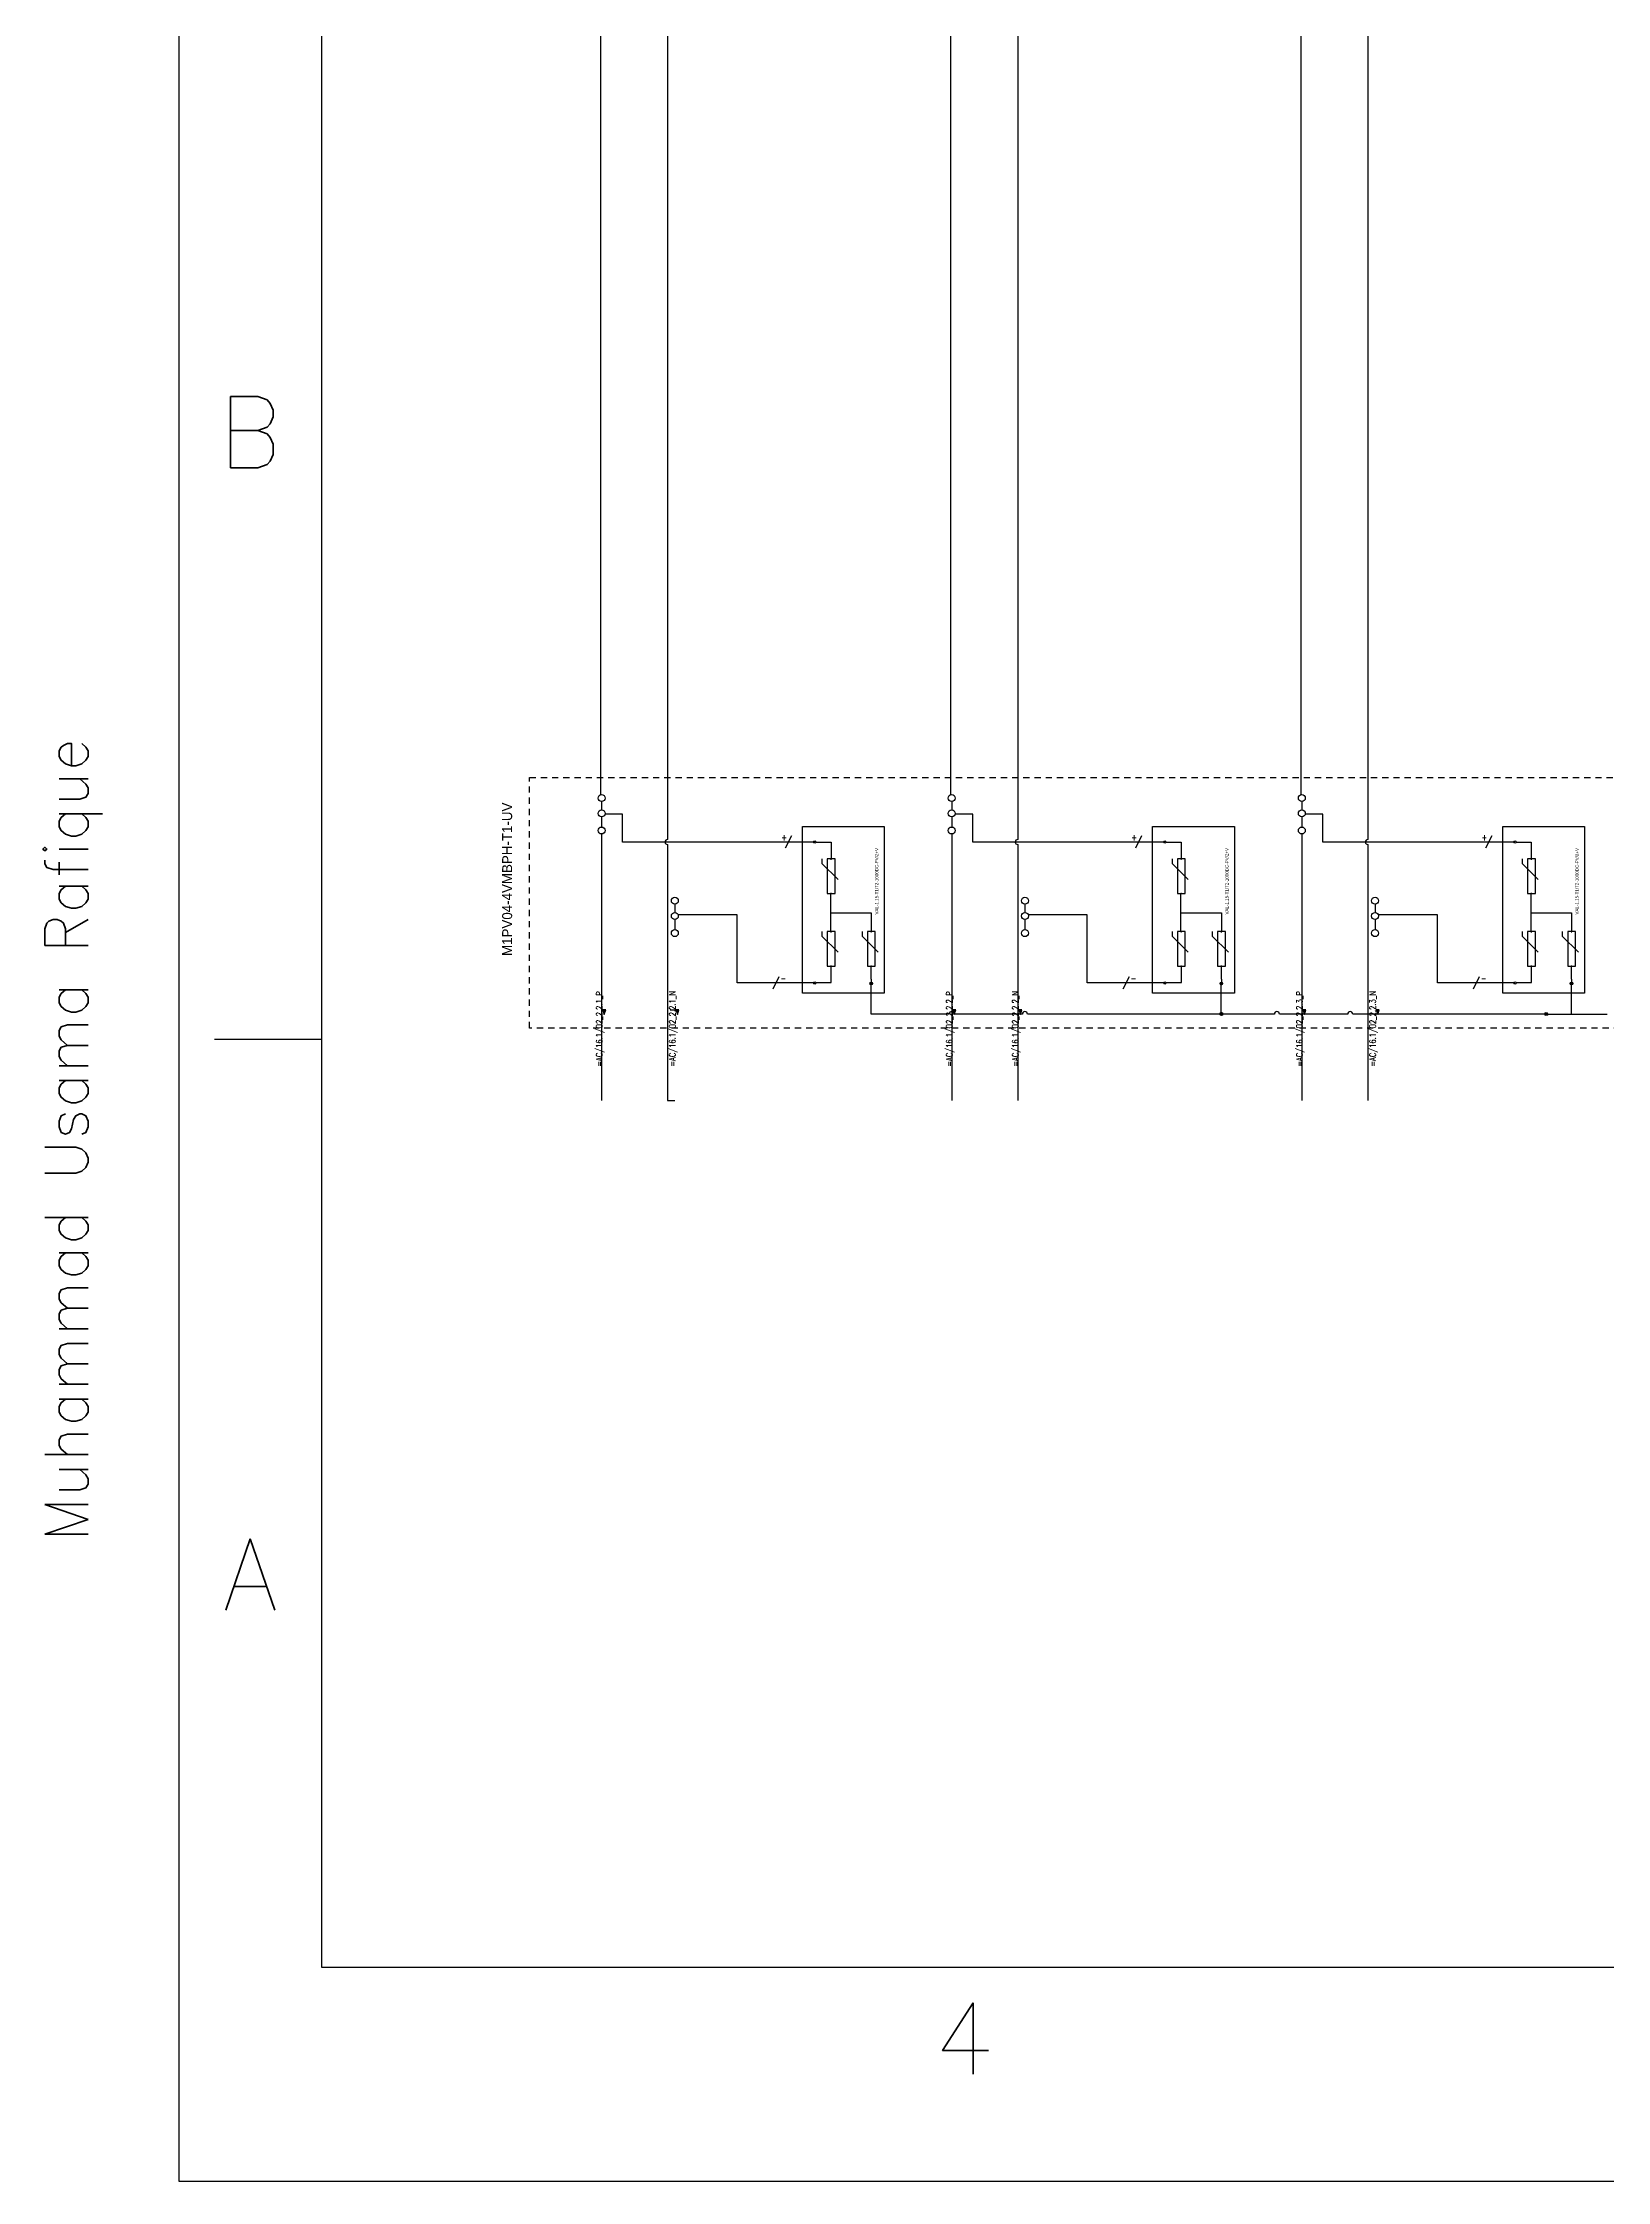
# Model space of a CAD drawing. Header units: inches. Extents: x 4 to 127, y -3 to 89.
# Drawn here: x 3.77 to 35.15, y -3 to 39.89 of the extents above; entities that cross this region are included whole.
import ezdxf
from ezdxf.enums import TextEntityAlignment as Align

# ---------------------------------------------------------------- set-up
doc = ezdxf.new("R2010")
doc.units = ezdxf.units.IN
doc.header["$MEASUREMENT"] = 0
doc.linetypes.add('HIDDEN2', pattern=[0.1875, 0.125, -0.0625])
for name, color, linetype in [('GRY_20AWG', 9, 'Continuous'), ('LOCBOX', 92, 'HIDDEN2'), ('MISC', 2, 'Continuous'), ('RED_12AWG', 1, 'Continuous'), ('SYMS', 7, 'Continuous'), ('TAGS', 51, 'Continuous'), ('Title Block', 7, 'Continuous'), ('Viewport', 7, 'Continuous'), ('WHT_12AWG', 7, 'Continuous'), ('WIREREF', 61, 'Continuous')]:
    doc.layers.add(name, color=color, linetype=linetype)
doc.styles.add('Roman', font='romans')
doc.styles.add('WD', font='romans.shx')
doc.styles.add('WD_IEC', font='isocp2.shx', dxfattribs={"width": 0.9, "height": 4})

# ---------------------------------------------------------------- blocks, each defined once
blk = doc.blocks.new('ANSI_border_C')
at = {"layer": 'Title Block'}
for p, q in [((0, 16), (0, 0)), ((0.5, 15.25), (0.5, 0.75)), ((0.125, 4), (0.5, 4)), ((0.5, 0.75), (20.5, 0.75)), ((0, 0), (21, 0))]:
    blk.add_line(p, q, dxfattribs=at)
at = {"layer": 'Title Block', "style": 'Roman'}
for s, p in [('B', (0.25, 6.125)), ('A', (0.25, 2.125)), ('4', (2.75, 0.5))]:
    blk.add_text(s, height=0.25, dxfattribs=at).set_placement(p, align=Align.MIDDLE_CENTER)
blk = doc.blocks.new('JIC_border_C')
at = {"xscale": 5.726708801404052, "yscale": 5.726708801404052, "zscale": 5.726708801404052}
blk.add_blockref('ANSI_border_C', (6.5, -3), dxfattribs=at)
blk = doc.blocks.new('JIC_tblock_desc_C')
at = {"color": 0, "style": 'Roman', "flags": 8}
for tag, p in [('FNAME', (-20.6363, 6.8195)), ('REVDATE', (-20.6363, 4.1057)), ('USER', (-20.6363, 1.4768))]:
    blk.add_attdef(tag, p, '', height=0.15, rotation=90, dxfattribs=at)
at = {"style": 'WD'}
for tag, p in [('PROJDESC', (-2.125, 1.5)), ('TITLE1', (-2.125, 1.095)), ('TITLE2', (-2.125, 0.785))]:
    blk.add_attdef(tag, text='', height=0.08, dxfattribs=at).set_placement(p, align=Align.CENTER)
for tag, p in [('SIZE', (-4.1624, 0.3198)), ('FSCM_NO', (-3.4004, 0.3365)), ('DWG_NO', (-1.6588, 0.3365)), ('REV', (-0.2648, 0.3031)), ('SHEET', (-0.8829, 0.0925)), ('SCALE', (-3.6344, 0.0688))]:
    blk.add_attdef(tag, p, '', height=0.065, dxfattribs=at)
at = {"style": 'WD', "flags": 1}
blk.add_attdef('WD_TB', (-5.5702, 0.1772), '', height=0.086, dxfattribs=at)
blk = doc.blocks.new('HA1S4')
for points in [[(0, 0), (-0.031, 0), (0, -0.094), (0.031, 0), (0, 0)], [(0.016, -0.011), (-0.016, -0.011), (0, -0.058), (0.016, -0.011)]]:
    blk.add_lwpolyline(points)
at = {"style": 'WD', "flags": 1}
for tag, p in [('X2TERM01', (0, 0)), ('SIGCODE', (0.035, -0.083))]:
    blk.add_attdef(tag, p, '', height=0.01, dxfattribs=at)
at = {"style": 'WD', "width": 0.7}
for tag, p in [('XREF', (0.088, -0.062)), ('DESC1', (0.088, 0.113))]:
    blk.add_attdef(tag, p, '', height=0.125, dxfattribs=at)
at = {"style": 'WD', "width": 0.8, "flags": 8}
blk.add_attdef('WIRENO', text='', height=0.125, dxfattribs=at).set_placement((0, -0.259), align=Align.CENTER)
blk = doc.blocks.new('WDDOT')
for radius in [0.03, 0.0187, 0.00929]:
    blk.add_circle((0, 0), radius)
blk = doc.blocks.new('HT0_02')
blk.add_circle((0, 0), 0.0699)
at = {"style": 'WD', "flags": 1}
for tag, p in [('X4TERM01', (-0.07, 0)), ('X2TERM01', (0, 0.07)), ('X1TERM01', (0.07, 0)), ('X8TERM01', (0, -0.07))]:
    blk.add_attdef(tag, p, '', height=0.01, dxfattribs=at)
blk = doc.blocks.new('HGND4')
for p, q in [((0, 0), (10, 0)), ((10, -3.8), (10, 3.8)), ((11.2, -2.5), (11.2, 2.5)), ((12.5, -1.2), (12.5, 1.2))]:
    blk.add_line(p, q)
blk.add_circle((10, 0), 5)
at = {"style": 'WD_IEC'}
for tag, p in [('TAG1', (2.5, 4.6)), ('INST', (2.5, 11.6)), ('LOC', (2.5, 8.1))]:
    blk.add_attdef(tag, text='', height=2.5, dxfattribs=at).set_placement(p, align=Align.RIGHT)
at = {"style": 'WD_IEC', "flags": 1}
blk.add_attdef('X4TERM01', (0, 0), '', height=0.32, dxfattribs=at)
blk = doc.blocks.new('VT0_05')
blk.add_lwpolyline([(0.08, -0.06), (0, 0.08), (-0.08, -0.06)], close=True)
at = {"style": 'WD', "flags": 1}
for tag, p in [('X4TERM01', (-0.05, 0)), ('X2TERM01', (0, 0.08)), ('X1TERM01', (0.05, 0)), ('X8TERM01', (0, -0.06))]:
    blk.add_attdef(tag, p, '', height=0.01, dxfattribs=at)
blk = doc.blocks.new('Lightening Surge Arrestor')
at = {"color": 5}
for p, q in [((0.502, 2.919), (0.502, 2.827)), ((0.502, 2.827), (0.826, 2.503)), ((0.502, 1.459), (0.502, 1.367)), ((0.502, 1.367), (0.826, 1.043)), ((1.308, 1.459), (1.308, 1.367)), ((1.308, 1.367), (1.632, 1.043))]:
    blk.add_line(p, q, dxfattribs=at)
for points in [[(0.112, 3.569), (1.754, 3.569), (1.754, 0.222), (0.112, 0.222)], [(0.768, 2.919), (0.611, 2.919), (0.611, 2.225), (0.768, 2.225)], [(0.768, 1.459), (0.611, 1.459), (0.611, 0.765), (0.768, 0.765)], [(1.574, 1.459), (1.417, 1.459), (1.417, 0.765), (1.574, 0.765)]]:
    blk.add_lwpolyline(points, close=True, dxfattribs=at)
at = {"layer": 'GRY_20AWG'}
blk.add_line((1.492, 0.502), (1.492, 0.468), dxfattribs=at)
at = {"layer": 'RED_12AWG'}
for p, q in [((0.382, 3.255), (0.686, 3.255)), ((0.686, 3.255), (0.686, 2.926)), ((0.69, 2.919), (0.684, 2.919)), ((0.681, 1.459), (0.681, 2.226)), ((0.681, 1.835), (1.492, 1.835)), ((1.492, 1.835), (1.492, 1.466)), ((0.69, 1.459), (0.681, 1.459)), ((0.381, 0.435), (0.69, 0.435)), ((0.69, 0.435), (0.69, 0.766)), ((1.492, 0.502), (1.492, 0.757))]:
    blk.add_line(p, q, dxfattribs=at)
at = {"layer": 'SYMS'}
for name, p, xscale, yscale, zscale in [('HT0_02', (0.358, 3.255), 0.3314421991292846, 0.3314421991292846, 0.3314421991292846), ('VT0_05', (0.686, 2.918), 0.1052161047490845, 0.1052161047490845, 0.1052161047490845), ('VT0_05', (0.686, 1.458), 0.1052161047490845, 0.1052161047490845, 0.1052161047490845), ('HT0_02', (0.69, 1.459), 0.01504368401050088, 0.01504368401050088, 0.01504368401050088), ('VT0_05', (1.492, 1.458), 0.1052161047490845, 0.1052161047490845, 0.1052161047490845), ('HT0_02', (0.358, 0.429), 0.3314421991292846, 0.3314421991292846, 0.3314421991292846)]:
    blk.add_blockref(name, p, dxfattribs=dict(at, xscale=xscale, yscale=yscale, zscale=zscale))
at = {"layer": 'SYMS', "xscale": -0.1052161047490845, "yscale": 0.1052161047490845, "zscale": 0.1052161047490845, "rotation": 180}
for p in [(0.686, 2.226), (0.686, 0.766), (1.492, 0.766)]:
    blk.add_blockref('VT0_05', p, dxfattribs=at)
at = {"layer": 'SYMS'}
ref = blk.add_blockref('HGND4', (1.492, 0.468), dxfattribs=dict(at, xscale=0.005, yscale=0.005, zscale=0.005, rotation=270))
ref.add_attrib('TAG1', 'PE', dxfattribs={"layer": 'TAGS', "height": 0.0125, "rotation": 270, "style": 'WD_IEC'}).set_placement((1.515, 0.455), align=Align.RIGHT)
at = {"color": 5, "insert": (1.57, 1.801), "char_height": 0.065, "attachment_point": 1, "rotation": 90}
blk.add_mtext_dynamic_manual_height_columns('VAL-1.15-T1/T2-1000DC-PV/2+V', width=1.87491, gutter_width=0.325, heights=[0], dxfattribs=at)
for tag, p in [('+', (0.447, 3.312)), ('-', (0.457, 0.49))]:
    blk.add_attdef(tag, p, '', height=0.065)
at = {"color": 5}
blk.add_attdef('VAL-1.15-T1/T2-1000DC-PV/2+V', (1.651, 1.798), '', height=0.065, rotation=90, dxfattribs=at)
blk = doc.blocks.new('VT0_02')
blk.add_circle((0, 0), 0.0699)
at = {"style": 'WD', "flags": 1}
for tag, p in [('X4TERM01', (-0.07, 0)), ('X2TERM01', (0, 0.07)), ('X1TERM01', (0.07, 0)), ('X8TERM01', (0, -0.07))]:
    blk.add_attdef(tag, p, '', height=0.01, dxfattribs=at)
blk = doc.blocks.new('HW01')
for p, q in [((0.062, 0.125), (-0.062, -0.125)), ((0.031, 0), (-0.031, 0))]:
    blk.add_line(p, q)
at = {"style": 'WD', "width": 0.7, "flags": 1}
for tag, p in [('INST', (0, 0.357)), ('LOC', (0, 0.188)), ('DESC1', (0, -0.456)), ('XREF', (0, -0.3)), ('DESC2', (0, -0.613))]:
    blk.add_attdef(tag, text='', height=0.125, dxfattribs=at).set_placement(p, align=Align.CENTER)
at = {"style": 'WD', "width": 0.8}
blk.add_attdef('TAG1', text='', height=0.125, dxfattribs=at).set_placement((-0.031, 0.031), align=Align.RIGHT)
at = {"style": 'WD', "flags": 1}
for tag, p in [('X4TERM01', (-0.031, 0)), ('X1TERM01', (0.031, 0))]:
    blk.add_attdef(tag, p, '', height=0.0125, dxfattribs=at)
at = {"linetype": 'Continuous', "style": 'WD', "flags": 9}
blk.add_attdef('ASSYCODE', text='', height=0.01, dxfattribs=at).set_placement((0.029, 0.042), align=Align.CENTER)
at = {"style": 'WD'}
for tag, p in [('X2LINK', (0, 0.125)), ('X8LINK', (0, -0.125))]:
    blk.add_attdef(tag, p, '', height=0.01, dxfattribs=at)
at = {"style": 'WD', "flags": 9}
blk.add_attdef('FAMILY', text='', height=0.01, dxfattribs=at).set_placement((0.023, 0.118), align=Align.CENTER)
at = {"style": 'WD', "width": 0.8}
blk.add_attdef('RATING1', (0.094, 0.031), '', height=0.125, dxfattribs=at)
at = {"style": 'WD', "width": 0.8, "flags": 1}
blk.add_attdef('MFG', text='', height=0.0938, dxfattribs=at).set_placement((-0.125, -0.031), align=Align.TOP_RIGHT)
blk.add_attdef('CAT', text='', height=0.0938, dxfattribs=at).set_placement((0.031, -0.031), align=Align.TOP_LEFT)

msp = doc.modelspace()

# ---------------------------------------------------------------- linework, layer by layer
at = {"layer": 'GRY_20AWG', "color": 240, "true_color": 0xed1f24}
for p, q in [((14.954, 61.289), (14.954, 24.809)), ((21.977, 61.289), (21.977, 24.809)), ((29, 61.289), (29, 24.809)), ((14.978, 24.669), (14.978, 24.503)), ((22, 24.669), (22, 24.503)), ((29.023, 24.669), (29.023, 24.503)), ((14.978, 24.364), (14.978, 24.159)), ((14.978, 24.019), (14.978, 18.674)), ((15.399, 24.42), (15.047, 24.42)), ((15.399, 23.858), (15.399, 24.42)), ((22, 24.364), (22, 24.159)), ((22, 24.019), (22, 18.674)), ((22.422, 24.42), (22.07, 24.42)), ((22.422, 23.858), (22.422, 24.42)), ((29.023, 24.364), (29.023, 24.159)), ((29.023, 24.019), (29.023, 18.674)), ((29.444, 24.42), (29.093, 24.42)), ((29.444, 23.858), (29.444, 24.42)), ((18.694, 23.858), (15.399, 23.858)), ((19.252, 23.858), (18.756, 23.858)), ((25.716, 23.858), (22.422, 23.858)), ((26.275, 23.858), (25.779, 23.858)), ((32.739, 23.858), (29.444, 23.858)), ((33.298, 23.858), (32.802, 23.858)), ((16.447, 22.611), (16.447, 22.445)), ((16.447, 22.306), (16.447, 22.101)), ((17.696, 22.4), (16.517, 22.4)), ((17.696, 21.032), (17.696, 22.4)), ((23.469, 22.611), (23.469, 22.445)), ((23.469, 22.306), (23.469, 22.101)), ((24.718, 22.4), (23.539, 22.4)), ((24.718, 21.032), (24.718, 22.4)), ((30.492, 22.611), (30.492, 22.445)), ((30.492, 22.306), (30.492, 22.101)), ((31.741, 22.4), (30.562, 22.4)), ((31.741, 21.032), (31.741, 22.4)), ((18.443, 21.032), (17.696, 21.032)), ((19.252, 21.032), (18.505, 21.032)), ((25.465, 21.032), (24.718, 21.032)), ((26.275, 21.032), (25.528, 21.032)), ((32.488, 21.032), (31.741, 21.032)), ((33.298, 21.032), (32.551, 21.032))]:
    msp.add_line(p, q, dxfattribs=at)
at = {"layer": 'GRY_20AWG', "color": 3}
msp.add_line((33.925, 20.408), (35.148, 20.408), dxfattribs=at)
at = {"layer": 'LOCBOX', "color": 6}
msp.add_lwpolyline([(13.535, 25.153), (62.406, 25.153), (62.406, 20.124), (13.535, 20.124)], close=True, dxfattribs=at)
at = {"layer": 'WHT_12AWG', "color": 240, "true_color": 0xed1f24}
for p, q in [((16.302, 71.705), (16.302, 23.908)), ((23.325, 71.705), (23.325, 23.908)), ((30.347, 71.705), (30.347, 23.908)), ((16.302, 23.808), (16.302, 18.674)), ((23.325, 23.808), (23.325, 18.674)), ((30.347, 23.808), (30.347, 18.674)), ((16.302, 18.674), (16.447, 18.674))]:
    msp.add_line(p, q, dxfattribs=at)
at = {"layer": 'WHT_12AWG', "color": 3}
for p, q in [((20.385, 20.408), (20.385, 21.011)), ((27.408, 20.408), (27.408, 21.011)), ((34.431, 20.408), (34.431, 21.011)), ((21.95, 20.408), (20.385, 20.408)), ((23.419, 20.408), (22.05, 20.408)), ((27.409, 20.408), (23.519, 20.408)), ((28.473, 20.408), (27.409, 20.408)), ((29.943, 20.408), (28.573, 20.408)), ((33.925, 20.408), (30.043, 20.408))]:
    msp.add_line(p, q, dxfattribs=at)
at = {"layer": 'WHT_12AWG'}
msp.add_line((16.354, 20.493), (16.499, 20.493), dxfattribs=at)
for centre in [(16.302, 23.858), (23.325, 23.858), (30.347, 23.858)]:
    msp.add_arc(centre, 0.05, 90, 270, dxfattribs=at)
at = {"layer": 'WHT_12AWG', "color": 3}
for centre in [(22, 20.408), (23.469, 20.408), (28.523, 20.408), (29.993, 20.408)]:
    msp.add_arc(centre, 0.05, 0, 180, dxfattribs=at)

# ---------------------------------------------------------------- block references
ref = msp.add_blockref('JIC_tblock_desc_C', (123.898, 1.295), dxfattribs=dict(xscale=5.777177524552554, yscale=5.777177524552554, zscale=5.777177524552554))
ref.add_attrib('USER', 'Muhammad Usama Rafique', (4.678, 9.827), dxfattribs={"color": 0, "height": 0.86658, "rotation": 90, "style": 'Roman', "flags": 8})
for p in [(18.894, 20.603), (25.917, 20.603), (32.939, 20.603)]:
    msp.add_blockref('Lightening Surge Arrestor', p)
at = {"layer": 'SYMS'}
for p in [(14.978, 24.739), (14.978, 24.433), (22, 24.739), (22, 24.433), (29.023, 24.739), (29.023, 24.433), (14.978, 24.089), (22, 24.089), (29.023, 24.089), (16.447, 22.681), (23.469, 22.681), (30.492, 22.681), (16.447, 22.375), (23.469, 22.375), (30.492, 22.375), (16.447, 22.031), (23.469, 22.031), (30.492, 22.031)]:
    msp.add_blockref('VT0_02', p, dxfattribs=at)
ref = msp.add_blockref('HW01', (18.725, 23.858), dxfattribs=at)
ref.add_attrib('TAG1', '+', dxfattribs={"layer": 'TAGS', "height": 0.125, "style": 'WD', "width": 0.8}).set_placement((18.694, 23.889), align=Align.RIGHT)
ref = msp.add_blockref('HW01', (25.748, 23.858), dxfattribs=at)
ref.add_attrib('TAG1', '+', dxfattribs={"layer": 'TAGS', "height": 0.125, "style": 'WD', "width": 0.8}).set_placement((25.716, 23.889), align=Align.RIGHT)
ref = msp.add_blockref('HW01', (32.77, 23.858), dxfattribs=at)
ref.add_attrib('TAG1', '+', dxfattribs={"layer": 'TAGS', "height": 0.125, "style": 'WD', "width": 0.8}).set_placement((32.739, 23.889), align=Align.RIGHT)
ref = msp.add_blockref('HW01', (18.474, 21.032), dxfattribs=at)
ref.add_attrib('RATING1', '-', (18.568, 21.063), dxfattribs={"layer": 'MISC', "height": 0.125, "style": 'WD', "width": 0.8})
ref = msp.add_blockref('HW01', (25.497, 21.032), dxfattribs=at)
ref.add_attrib('RATING1', '-', (25.59, 21.063), dxfattribs={"layer": 'MISC', "height": 0.125, "style": 'WD', "width": 0.8})
ref = msp.add_blockref('HW01', (32.52, 21.032), dxfattribs=at)
ref.add_attrib('RATING1', '-', (32.613, 21.063), dxfattribs={"layer": 'MISC', "height": 0.125, "style": 'WD', "width": 0.8})
at = {"layer": 'SYMS', "color": 1}
ref = msp.add_blockref('HA1S4', (15.03, 20.493), dxfattribs=at)
ref.add_attrib('WIRENO', '=AC/16.1/02_2.2.1_P', dxfattribs={"layer": 'WIREREF', "color": 0, "height": 0.125, "rotation": 90, "style": 'WD', "width": 0.8, "flags": 8}).set_placement((15.03, 19.355), align=Align.BOTTOM_LEFT)
ref = msp.add_blockref('HA1S4', (16.499, 20.493), dxfattribs=at)
ref.add_attrib('WIRENO', '=AC/16.1/02_2.2.1_N', dxfattribs={"layer": 'WIREREF', "color": 0, "height": 0.125, "rotation": 90, "style": 'WD', "width": 0.8, "flags": 8}).set_placement((16.499, 19.355), align=Align.BOTTOM_LEFT)
ref = msp.add_blockref('HA1S4', (22.052, 20.493), dxfattribs=at)
ref.add_attrib('WIRENO', '=AC/16.1/02_2.2.2_P', dxfattribs={"layer": 'WIREREF', "color": 1, "height": 0.125, "rotation": 90, "style": 'WD', "width": 0.8, "flags": 8}).set_placement((22.052, 19.355), align=Align.BOTTOM_LEFT)
ref = msp.add_blockref('HA1S4', (23.377, 20.493), dxfattribs=at)
ref.add_attrib('WIRENO', '=AC/16.1/02_2.2.2_N', dxfattribs={"layer": 'WIREREF', "color": 1, "height": 0.125, "rotation": 90, "style": 'WD', "width": 0.8, "flags": 8}).set_placement((23.377, 19.355), align=Align.BOTTOM_LEFT)
ref = msp.add_blockref('HA1S4', (29.075, 20.493), dxfattribs=at)
ref.add_attrib('WIRENO', '=AC/16.1/02_2.2.3_P', dxfattribs={"layer": 'WIREREF', "color": 1, "height": 0.125, "rotation": 90, "style": 'WD', "width": 0.8, "flags": 8}).set_placement((29.075, 19.355), align=Align.BOTTOM_LEFT)
ref = msp.add_blockref('HA1S4', (30.544, 20.493), dxfattribs=at)
ref.add_attrib('WIRENO', '=AC/16.1/02_2.2.3_N', dxfattribs={"layer": 'WIREREF', "color": 1, "height": 0.125, "rotation": 90, "style": 'WD', "width": 0.8, "flags": 8}).set_placement((30.544, 19.355), align=Align.BOTTOM_LEFT)
at = {"layer": 'SYMS', "color": 3}
for p in [(27.409, 20.408), (33.925, 20.408)]:
    msp.add_blockref('WDDOT', p, dxfattribs=at)
at = {"layer": 'Viewport'}
msp.add_blockref('JIC_border_C', (0, 0), dxfattribs=at)

# ---------------------------------------------------------------- texts
at = {"layer": 'LOCBOX', "color": 6}
msp.add_text('M1PV04-4VMBPH-T1-UV', height=0.2, rotation=90, dxfattribs=at).set_placement((13.084, 24.649), align=Align.MIDDLE_RIGHT)

doc.saveas('drawing.dxf')
